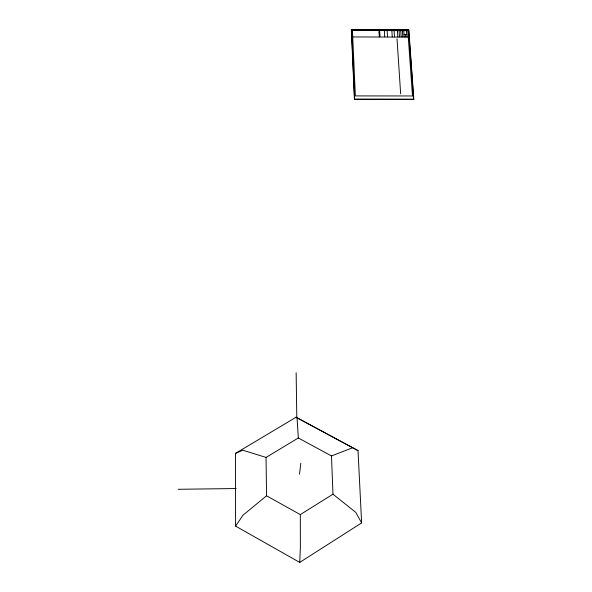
<?xml version="1.0" encoding="UTF-8"?>
<svg xmlns="http://www.w3.org/2000/svg" width="592" height="592" viewBox="0 0 592 592"><rect width="100%" height="100%" fill="white"/><g stroke="black" fill="none" stroke-linecap="round" stroke-linejoin="round"><path stroke-width="0.89" d="M299.73 562.4L300.373 547.474L300.314 514.596L332.978 494.187L331.483 455.944L298.324 437.969L297.043 417.789L296.059 417.234L235.549 453.354L235.586 526.118L299.73 562.4L361.631 522.914L358.019 450.601L296.059 417.234M299.493 474.14L300.817 463.27M235.586 526.118L243.001 515.188L266.548 495.8L266.052 457.431L298.324 437.969M235.549 453.354L242.779 450.201L266.052 457.431M331.483 455.944L352.662 447.737L358.019 450.601M178.162 489.295L236.156 488.533M379.095 32.797L379.738 32.797M404.018 34.403L406.726 34.41M379.213 34.787L379.849 34.787M352.721 36.933L408.273 37.104M297.043 417.789L352.662 447.737M266.548 495.8L300.314 514.596M332.978 494.187L355.762 512.369L361.631 522.914M406.475 30.902L406.904 36.859M405.372 34.41L405.542 36.852M403.774 30.895L404.188 36.852M402.39 30.895L402.804 36.845M400.747 30.888L401.154 36.837M399.104 30.88L399.504 36.837M397.461 30.873L397.854 36.83M397.01 38.724L400.658 93.847M394.109 30.865L394.501 36.822M391.874 30.858L392.259 36.815M387.138 30.843L387.501 36.8M384.363 30.836L384.726 36.793M379.62 30.814L379.968 36.778M378.984 30.814L379.324 36.771M296.141 372.753L296.807 417.819M412.498 95.963L355.363 95.911L352.432 30.488L407.814 30.666L412.498 95.963M413.63 99.212L354.601 99.16L351.53 29.763L408.628 29.948L413.63 99.212M413.838 99.382L354.408 99.338L351.33 29.6L408.813 29.792L413.838 99.382"/></g></svg>
